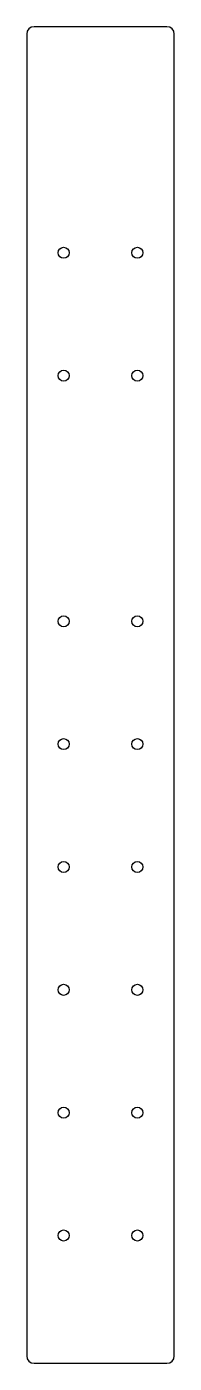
# Model space of a CAD drawing. Header units: millimetres. Extents: x 0 to 60, y 0 to 544.
import ezdxf

# ---------------------------------------------------------------- set-up
doc = ezdxf.new("R2010")
doc.units = ezdxf.units.MM
doc.layers.add('CUT', color=7, linetype='Continuous')

msp = doc.modelspace()

# ---------------------------------------------------------------- linework, layer by layer
at = {"layer": 'CUT'}
for p, q in [((0, 541, 0.5), (0, 3, 0.5)), ((57, 544, 0.5), (3, 544, 0.5)), ((60, 3, 0.5), (60, 541, 0.5)), ((3, 0, 0.5), (57, 0, 0.5))]:
    msp.add_line(p, q, dxfattribs=at)
for centre in [(15, 452, 0.5), (45, 452, 0.5), (15, 402, 0.5), (45, 402, 0.5), (15, 302, 0.5), (45, 302, 0.5), (15, 252, 0.5), (45, 252, 0.5), (15, 202, 0.5), (45, 202, 0.5), (15, 152, 0.5), (45, 152, 0.5), (15, 102, 0.5), (45, 102, 0.5), (15, 52, 0.5), (45, 52, 0.5)]:
    msp.add_circle(centre, 2.25, dxfattribs=at)
for centre, start, end in [((3, 541, 0.5), 90, 180), ((57, 541, 0.5), 0, 90), ((3, 3, 0.5), 180, 270), ((57, 3, 0.5), -90, 0)]:
    msp.add_arc(centre, 3, start, end, dxfattribs=at)

doc.saveas('drawing.dxf')
